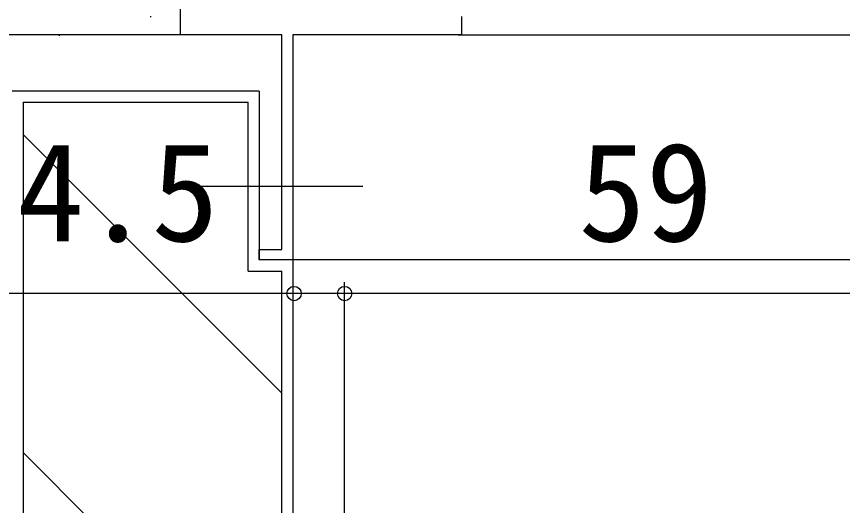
# Model space of a CAD drawing. Units: millimetres, scale not verified. Extents: x -525 to 525, y -780 to 776.
# Drawn here: x -254.7 to -181.2, y -450.5 to -407.1 of the extents above; entities that cross this region are included whole.
import ezdxf
from ezdxf.enums import TextEntityAlignment as Align

# ---------------------------------------------------------------- set-up
doc = ezdxf.new("R2010")
doc.units = ezdxf.units.MM
doc.header["$LTSCALE"] = 4
for name, color, linetype in [('0-2_YKK_11', 7, 'Continuous'), ('0-3_YKK_12', 2, 'Continuous'), ('0-4_YKK_13', 4, 'Continuous'), ('0-6_YKK_D', 6, 'Continuous'), ('0-8_YSS_K', 3, 'Continuous'), ('0-9_YSS_KE', 3, 'Continuous')]:
    doc.layers.add(name, color=color, linetype=linetype)
doc.styles.add('ＭＳ ゴシック', font='')
doc.styles.get('ＭＳ ゴシック').set_extended_font_data('MS Gothic')

msp = doc.modelspace()

# ---------------------------------------------------------------- linework, layer by layer
at = {"layer": '0-2_YKK_11'}
msp.add_lwpolyline([(-215.098, -407.07), (-215.098, -408.7), (-230.098, -408.7), (-230.098, -428.7), (-233.098, -428.7), (-233.098, -427.8), (-231.098, -427.8), (-231.098, -408.7), (-240.098, -408.7), (-240.098, -405.158)], dxfattribs=at)
at = {"layer": '0-3_YKK_12'}
for p, q in [((-215.398, -408.7), (-87.702, -408.7)), ((-87.702, -428.7), (-230.099, -428.7))]:
    msp.add_line(p, q, dxfattribs=at)
at = {"layer": '0-4_YKK_13'}
msp.add_line((-223.897, -422.2), (-241.137, -422.199), dxfattribs=at)
at = {"layer": '0-6_YKK_D'}
for p, q in [((-225.5, -451.907), (-225.5, -430.7)), ((-225.5, -451.907), (-225.5, -430.7)), ((-166.5, -431.7), (-225.5, -431.7))]:
    msp.add_line(p, q, dxfattribs=at)
msp.add_lwpolyline([(-225.5, -431.7), (-229.999, -431.7), (-256.049, -431.7)], dxfattribs=at)
for centre in [(-229.999, -431.7), (-225.5, -431.7), (-225.5, -431.7)]:
    msp.add_circle(centre, 0.637, dxfattribs=at)
at = {"layer": '0-8_YSS_K'}
for p, q in [((-242.818, -407.082), (-242.718, -407.082)), ((-242.818, -407.082), (-242.718, -407.082)), ((-239.598, -408.699), (-270.098, -408.7)), ((-250.932, -408.745), (-250.832, -408.745)), ((-254.099, -414.7), (-254.099, -472.699)), ((-254.099, -414.7), (-234.098, -414.7)), ((-234.098, -429.7), (-234.098, -414.7)), ((-254.099, -417.562), (-231.099, -440.562)), ((-234.098, -429.7), (-231.099, -429.7)), ((-231.099, -497.699), (-231.099, -429.7)), ((-254.099, -445.847), (-231.099, -468.847))]:
    msp.add_line(p, q, dxfattribs=at)
at = {"layer": '0-9_YSS_KE'}
for p, q in [((-233.099, -413.7), (-255.099, -413.7)), ((-233.099, -413.7), (-233.099, -428.699)), ((-230.099, -428.7), (-233.099, -428.699)), ((-230.099, -428.7), (-230.099, -498.699))]:
    msp.add_line(p, q, dxfattribs=at)

# ---------------------------------------------------------------- texts
at = {"layer": '0-6_YKK_D', "style": 'ＭＳ ゴシック'}
for s, p in [('4.5', (-254.662, -429.7)), ('59', (-204.693, -429.7))]:
    msp.add_text(s, height=8.798, dxfattribs=at).set_placement(p, align=Align.BOTTOM_LEFT)

doc.saveas('drawing.dxf')
